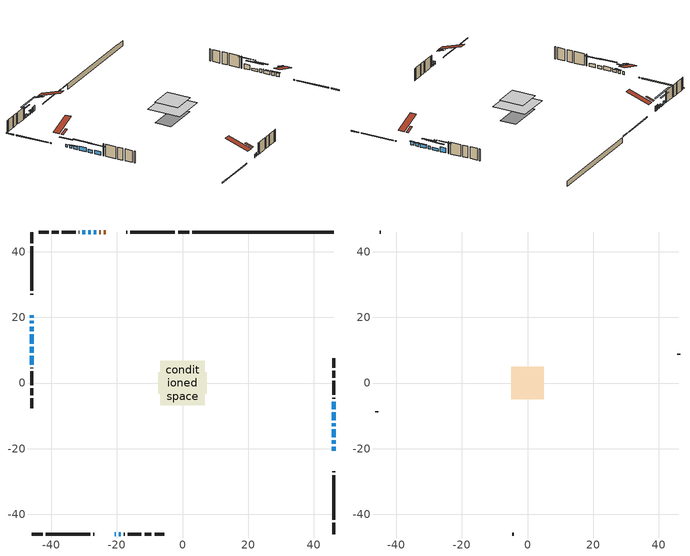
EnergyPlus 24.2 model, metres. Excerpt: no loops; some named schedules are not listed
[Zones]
conditioned space
 floor outside (Floor1 construction): -0.59,-0.59 -0.59,0.59 0.59,0.59 0.59,-0.59 z0.46
 floor adiabatic (AdiabaticFloorConstruction): -6.82,-6.82 -6.82,6.82 6.82,6.82 6.82,-6.82 z2.9
 floor foundation (Slab1 construction): -7.46,-3.31 -7.46,3.31 7.46,3.31 7.46,-3.31 z-1.75
 wall outside (RimJoist1 construction): 2.01,46.01 -1.37,46.01 / -46.01,-46.01 -42.64,-46.01 / -46.01,46.01 -46.01,42.64 / 46.01,-46.01 46.01,-42.64 z0.46:0.76
 wall outside (RimJoist2 construction): -2.29,46.01 -15.86,46.01 / -41.71,-46.01 -28.15,-46.01 / -46.01,41.71 -46.01,28.15 / 46.01,-41.71 46.01,-28.15 z0.46:0.76
 wall outside (RimJoist3 construction): -16.79,46.01 -17.19,46.01 / -27.22,-46.01 -26.82,-46.01 / -46.01,27.22 -46.01,26.82 / 46.01,-27.22 46.01,-26.82 z0.46:0.76
 wall outside (AdiabaticWallConstruction 1): -23.32,46.01 -23.94,46.01 / -24.87,46.01 -25.42,46.01 z0.46:2.49
 wall outside (AdiabaticWallConstruction): -20.69,-46.01 -20.32,-46.01 / -46.01,17.21 -46.01,15.78 / -46.01,11.06 -46.01,9.27 z0.46:1.68; 46.01,-20.69 46.01,-19.39 / 46.01,-13.16 46.01,-12.31 / -29.7,46.01 -30.54,46.01 z0.46:1.83; 46.01,-18.47 46.01,-17.45 / 46.01,-16.52 46.01,-14.08 z0.46:1.78; -26.34,46.01 -26.98,46.01 z0.46:1.63; -46.01,20.69 -46.01,19.88 / -46.01,18.95 -46.01,18.13 z0.46:1.6; -27.91,46.01 -28.77,46.01 z0.46:0.97; -19.39,-46.01 -18.78,-46.01 z0.46:1.43; 46.01,-11.39 46.01,-8.92 z0.46:1.45; 46.01,-8 46.01,-5.66 z0.46:2.44; -46.01,14.86 -46.01,11.98 z0.46:2.09; -46.01,8.35 -46.01,5.63 z0.46:1.88
 wall outside (Wall1 construction): -31.47,46.01 -31.65,46.01 / -17.85,-46.01 -17.67,-46.01 / -46.01,4.7 -46.01,4.51 / 46.01,-4.73 46.01,-4.54 z0.46:5.34
 wall outside (Wall2 construction): -32.58,46.01 -36.82,46.01 / -16.74,-46.01 -12.5,-46.01 / -46.01,3.58 -46.01,-0.66 / 46.01,-3.62 46.01,0.63 z0.46:5.34
 wall outside (Wall3 construction): -37.75,46.01 -39.86,46.01 / -11.57,-46.01 -9.46,-46.01 / -46.01,-1.59 -46.01,-3.7 / 46.01,1.56 46.01,3.66 z0.46:5.34
 wall outside (Wall4 construction): -40.79,46.01 -43.81,46.01 / -8.53,-46.01 -5.51,-46.01 / -46.01,-4.62 -46.01,-7.64 / 46.01,4.59 46.01,7.61 z0.46:5.34
 wall foundation (FoundationWall1 construction): 2.93,46.01,-1.75 2.93,46.01,0.46 41.71,46.01,0.46 41.71,46.01,0.36 46.01,46.01,0.36 46.01,46.01,-1.75
 window (WindowConstruction 14): -20.69,-46.01 -20.32,-46.01 z0.46:1.68
 window (WindowConstruction 7): 46.01,-20.69 46.01,-19.4 z0.46:1.83
 window (WindowConstruction 8): 46.01,-18.47 46.01,-17.45 z0.46:1.78
 window (WindowConstruction 9): 46.01,-16.52 46.01,-14.08 z0.46:1.78
 window (WindowConstruction 10): -26.35,46.01 -26.98,46.01 z0.46:1.63
 window (WindowConstruction 11): -46.01,20.69 -46.01,19.88 z0.46:1.6
 window (WindowConstruction 12): -46.01,18.95 -46.01,18.13 z0.46:1.6
 window (WindowConstruction 13): -46.01,17.2 -46.01,15.78 z0.46:1.68
 window (WindowConstruction 16): -27.91,46.01 -28.77,46.01 z0.46:0.97
 window (WindowConstruction 15): -19.39,-46.01 -18.78,-46.01 z0.46:1.43
 window (WindowConstruction): 46.01,-13.15 46.01,-12.32 z0.46:1.83
 window (WindowConstruction 1): 46.01,-11.39 46.01,-8.92 z0.46:1.45
 window (WindowConstruction 2): 46.01,-8 46.01,-5.66 z0.46:2.44
 window (WindowConstruction 3): -29.7,46.01 -30.54,46.01 z0.46:1.83
 window (WindowConstruction 4): -46.01,14.86 -46.01,11.98 z0.46:2.08
 window (WindowConstruction 5): -46.01,11.06 -46.01,9.28 z0.46:1.68
 window (WindowConstruction 6): -46.01,8.35 -46.01,5.63 z0.46:1.88
 door (Door): -23.32,46.01 -23.94,46.01 z0.46:2.49
 door (Door 1): -24.87,46.01 -25.42,46.01 z0.46:2.49
 ceiling adiabatic (AdiabaticFloorConstruction): 6.82,-6.82 6.82,6.82 -6.82,6.82 -6.82,-6.82 z2.9
 roof outside (Roof2 construction): -22.39,46.01,5.34 -22.39,42.91,6.37 -21.57,42.91,6.37 -21.57,46.01,5.34; -21.62,-46.01,5.34 -21.62,-42.91,6.37 -22.44,-42.91,6.37 -22.44,-46.01,5.34; -46.01,21.62,5.34 -42.91,21.62,6.37 -42.91,22.44,6.37 -46.01,22.44,5.34; 46.01,-21.62,5.34 42.91,-21.62,6.37 42.91,-22.44,6.37 46.01,-22.44,5.34
attic - vented
 floor to conditioned space (Floor2 construction Reversed): -4.91,-4.91 -4.91,4.91 4.91,4.91 4.91,-4.91 z5.34
 wall outside (Wall5 construction): -44.74,46.01 -45.09,46.01 / -4.58,-46.01 -4.24,-46.01 / -46.01,-8.57 -46.01,-8.92 / 46.01,8.54 46.01,8.89 z0.46:5.34
 roof outside (Roof1 construction): -20.64,46.01,5.34 -20.64,36.44,8.53 -18.12,36.44,8.53 -18.12,46.01,5.34; -23.37,-46.01,5.34 -23.37,-36.44,8.53 -25.89,-36.44,8.53 -25.89,-46.01,5.34; -46.01,23.37,5.34 -36.44,23.37,8.53 -36.44,25.89,8.53 -46.01,25.89,5.34; 46.01,-23.37,5.34 36.44,-23.37,8.53 36.44,-25.89,8.53 46.01,-25.89,5.34
shading: 46.01,-19.19 46.01,-20.89 46.43,-20.89 46.43,-19.19 z2.03; 46.01,-17.25 46.01,-18.67 46.43,-18.67 46.43,-17.25 z1.98; 46.01,-13.88 46.01,-16.72 46.43,-16.72 46.43,-13.88 z1.98; -27.18,46.01 -26.14,46.01 -26.14,46.43 -27.18,46.43 z1.83; -46.01,17.39 -46.01,23.18 -46.43,23.18 -46.43,17.39 z4.09; -46.01,17.93 -46.01,19.15 -46.43,19.15 -46.43,17.93 z1.8; -46.01,15.58 -46.01,17.41 -46.43,17.41 -46.43,15.58 z1.88; -33.75,46.01 -22.93,46.01 -22.93,46.43 -33.75,46.43 z5.95; -18.32,-46.01 -19.85,-46.01 -19.85,-46.93 -18.32,-46.93 z1.89; 46.01,-9.83 46.01,-15.64 46.43,-15.64 46.43,-9.83 z4.32; 46.01,-6.43 46.01,-13.88 46.43,-13.88 46.43,-6.43 z3.94; 46.01,-3.17 46.01,-10.49 46.43,-10.49 46.43,-3.17 z4.93; -33.03,46.01 -27.21,46.01 -27.21,46.43 -33.03,46.43 z4.32; -46.01,9.49 -46.01,17.35 -46.43,17.35 -46.43,9.49 z4.57; -46.01,3.14 -46.01,10.84 -46.43,10.84 -46.43,3.14 z4.37
[Building]
Building 1: Terrain=Suburbs
[Site:Location]
Ottawa Intl AP_ON: Latitude {deg}=45.32; Longitude {deg}=-75.67; Time Zone {hr}=-5; Elevation {m}=115; Keep Site Location Information=Yes
[Site:GroundTemperature:Shallow]
1.18808, -1.19398, -1.38475, -0.254337, 4.28362, 8.80044, 12.7163, 15.1969, 15.4076, 13.3901, 9.57408, 5.19582
[Site:WaterMainsTemperature]
Calculation Method=Schedule; Temperature Schedule=mains temperature schedule
[Material] Roughness=Rough; Thermal Absorptance=0.9
Name | Thickness {m} | Conductivity {W/m-K} | Density {kg/m3} | Specific Heat {J/kg-K} | Solar Absorptance | Visible Absorptance
asphalt or fiberglass shingles | 0.00635 | 0.162714 | 1121.4 | 1465.45 | 0.4 | 0.4
ceiling loosefill ins | 0.169333 | 0.0480833 | 16.02 | 1046.75 | 0.7 | 0.7
ceiling stud and cavity | 0.1397 | 0.141673 | 65.682 | 1177.47 | 0.7 | 0.7
concrete 4.0 in. | 0.1016 | 1.803125 | 2242.8 | 837.4 | 0.7 | 0.7
concrete 8.0 in. | 0.2032 | 1.803125 | 2242.8 | 837.4 | 0.7 | 0.7
door material | 0.04445 | 0.188738 | 512.64 | 1214.23 | 0.7 | 0.7
door material 1 | 0.04445 | 0.053851 | 512.64 | 1214.23 | 0.7 | 0.7
floor covering | 0.0127 | 0.0433444 | 54.468 | 1339.84 | 0.6 | 0.6
floor rigid ins; roof rigid ins | 0.051816 | 0.029427 | 32.04 | 1214.23 | 0.7 | 0.7
floor rigid ins 1; wall rigid ins | 0.512978 | 0.029427 | 32.04 | 1214.23 | 0.7 | 0.7
floor stud and cavity | 0.1397 | 0.232527 | 92.3553 | 1139.71 | 0.7 | 0.7
floor stud and cavity 1 | 0.1397 | 1.75129 | 37.0049 | 1207.88 | 0.7 | 0.7
furniture material conditioned space 1 | 0.1524 | 0.115458 | 640.8 | 1214.23 | 0.6 | 0.6
gypsum board | 0.0127 | 0.160291 | 801 | 837.4 | 0.6 | 0.6
osb sheathing 0.5 in. | 0.0127 | 0.115458 | 512.64 | 1214.23 | 0.7 | 0.7
osb sheathing 0.75 in. | 0.01905 | 0.115458 | 512.64 | 1214.23 | 0.7 | 0.7
osb sheathing 2.0 in. | 0.0508 | 0.115458 | 512.64 | 1214.23 | 0.7 | 0.7
rim joist stud and cavity | 0.0508 | 0.0317528 | 125.044 | 1163.47 | 0.6 | 0.6
rim joist stud and cavity 1 | 0.0508 | 0.0296634 | 125.044 | 1163.47 | 0.6 | 0.6
rim joist stud and cavity 2 | 0.0508 | 0.0327253 | 125.044 | 1163.47 | 0.6 | 0.6
roof stud and cavity | 0.2032 | 0.157482 | 78.34581 | 1123.46 | 0.7 | 0.7
wall stud and cavity | 0.1397 | 0.139191 | 139.0536 | 1170.24 | 0.7 | 0.7
wall stud and cavity 1 | 0.1397 | 0.0934493 | 139.0536 | 1170.24 | 0.7 | 0.7
wall stud and cavity 2 | 0.1397 | 0.104119 | 139.0536 | 1170.24 | 0.7 | 0.7
wall stud and cavity 3 | 0.1397 | 0.094676 | 139.0536 | 1170.24 | 0.7 | 0.7
wall stud and cavity 4 | 0.0889 | 6.1454 | 50.32683 | 1063.81 | 0.6 | 0.6
wall stud and cavity 5 | 0.0889 | 0.380278 | 52.3479 | 1209.89 | 0.7 | 0.7
wall stud and cavity 6 | 0.0889 | 0.391764 | 83.0341 | 1211.67 | 0.7 | 0.7
wood siding | 0.0254 | 0.102417 | 544.68 | 1172.36 | 0.4 | 0.4
wood siding 1 | 0.00254 | 0.102417 | 544.68 | 1172.36 | 0.4 | 0.4
wood siding 2; wood siding 3; wood siding 4 | 0.0254 | 0.102417 | 544.68 | 1172.36 | 0.7 | 0.7
[WindowMaterial:SimpleGlazingSystem]
Name | U-Factor {W/m2-K} | Solar Heat Gain Coefficient
WindowMaterial | 2.99117 | 0.54
WindowMaterial 1 | 2.90827 | 0.68
WindowMaterial 10 | 2.85206 | 0.63
WindowMaterial 11 | 3.00934 | 0.52
WindowMaterial 12 | 5.29587 | 0.67
WindowMaterial 13 | 2.97584 | 0.61
WindowMaterial 14 | 2.699889 | 0.41
WindowMaterial 2 | 2.95994 | 0.61
WindowMaterial 3 | 2.836161 | 0.7
WindowMaterial 4 | 2.84014 | 0.67
WindowMaterial 5 | 2.88613 | 0.7
WindowMaterial 6 | 2.85206 | 0.66
WindowMaterial 7 | 2.85149 | 0.65
WindowMaterial 8 | 2.89237 | 0.69
WindowMaterial 9 | 3.01842 | 0.5
[Construction]
AdiabaticFloorConstruction: floor stud and cavity 1, floor rigid ins 1, osb sheathing 0.75 in., floor covering
AdiabaticWallConstruction: wood siding 3, wall rigid ins, wall stud and cavity 5, gypsum board
AdiabaticWallConstruction 1: wood siding 4, wall rigid ins, wall stud and cavity 5, gypsum board
Door: door material
Door 1: door material 1
Floor1 construction: floor stud and cavity, floor rigid ins, osb sheathing 0.75 in., floor covering
Floor2 construction Reversed: gypsum board, ceiling stud and cavity, ceiling loosefill ins
FoundationWall1 construction: concrete 8.0 in.
furniture construction conditioned space 1: furniture material conditioned space 1
PartitionWallConstruction: gypsum board, wall stud and cavity 6, gypsum board
RimJoist1 construction: wood siding 2, osb sheathing 2.0 in., rim joist stud and cavity
RimJoist2 construction: wood siding 2, osb sheathing 2.0 in., rim joist stud and cavity 1
RimJoist3 construction: wood siding 2, osb sheathing 2.0 in., rim joist stud and cavity 2
Roof1 construction: asphalt or fiberglass shingles
Roof2 construction: asphalt or fiberglass shingles, roof rigid ins, osb sheathing 0.75 in., roof stud and cavity, gypsum board
Slab1 construction: concrete 4.0 in.
Wall1 construction: wood siding, osb sheathing 0.5 in., wall stud and cavity, gypsum board
Wall2 construction: wood siding, osb sheathing 0.5 in., wall stud and cavity 1, gypsum board
Wall3 construction: wood siding, osb sheathing 0.5 in., wall stud and cavity 2, gypsum board
Wall4 construction: wood siding, osb sheathing 0.5 in., wall stud and cavity 3, gypsum board
Wall5 construction: wood siding 1, wall stud and cavity 4
WindowConstruction; WindowConstruction 3: WindowMaterial
WindowConstruction 1: WindowMaterial 1
WindowConstruction 10: WindowMaterial 9
WindowConstruction 11; WindowConstruction 12: WindowMaterial 10
WindowConstruction 13: WindowMaterial 11
WindowConstruction 14: WindowMaterial 12
WindowConstruction 15: WindowMaterial 13
WindowConstruction 16: WindowMaterial 14
WindowConstruction 2: WindowMaterial 2
WindowConstruction 4: WindowMaterial 3
WindowConstruction 5: WindowMaterial 4
WindowConstruction 6: WindowMaterial 5
WindowConstruction 7: WindowMaterial 6
WindowConstruction 8: WindowMaterial 7
WindowConstruction 9: WindowMaterial 8
[Zone] Multiplier=1; Part of Total Floor Area=Yes
Name | Volume {m3}
attic - vented | 50.0241
conditioned space | 713.4
[Space]
Name | Zone | Volume {m3}
attic - vented 1 | attic - vented | 50.0241
conditioned space 1 | conditioned space | 713.4
[ZoneInfiltration:EffectiveLeakageArea]
infil attic - vented 1: Zone or Space=attic - vented 1; Schedule=Always On Discrete; Effective Air Leakage Area {cm2}=4066.53; Stack Coefficient=0.000560998; Wind Coefficient=1.6003e-05
[ZoneMixing]
whole house fan mix: Zone or Space=attic - vented; Schedule=Always On Continuous; Design Flow Rate Calculation Method=Flow/Zone; Design Flow Rate {m3/s}=0; Source Zone or Space=conditioned space
[SurfaceProperty:ExposedFoundationPerimeter]
Slab1: Exposed Perimeter Calculation Method=TotalExposedPerimeter; Total Exposed Perimeter {m}=43.08
[InternalMass] Zone or ZoneList=conditioned space; Space or SpaceList=conditioned space 1
Name | Construction | Surface Area {m2}
furniture mass conditioned space 1 | furniture construction conditioned space 1 | 114.476
partition wall mass | PartitionWallConstruction | 286.19
[Lights]
interior lighting: Zone or ZoneList or Space or SpaceList=conditioned space 1; Schedule=interior lighting schedule; Design Level Calculation Method=LightingLevel; Lighting Level {W}=343.2; Return Air Fraction=0; Fraction Radiant=0.6; Fraction Visible=0.2; Fraction Replaceable=1
[People]
occupants: Zone or ZoneList or Space or SpaceList=conditioned space 1; Number of People Schedule=occupants schedule; Number of People Calculation Method=People; Number of People=3; Fraction Radiant=0.314171; Sensible Heat Fraction=0.56303; Activity Level Schedule=occupants activity schedule; Carbon Dioxide Generation Rate {m3/s-W}=0; Enable ASHRAE 55 Comfort Warnings=No; Mean Radiant Temperature Calculation Type=EnclosureAveraged
[ElectricEquipment] Zone or ZoneList or Space or SpaceList=conditioned space 1; Design Level Calculation Method=EquipmentLevel
Name | Schedule | Design Level {W} | Fraction Latent | Fraction Radiant | Fraction Lost
clothes dryer | clothes dryer schedule | 140.772 | 0.015 | 0.081 | 0.85
clothes washer | clothes washer schedule | 32.1985 | 0.03 | 0.162 | 0.7
cooking range | cooking range schedule | 215.147 | 0.08 | 0.432 | 0.2
dishwasher | dishwasher schedule | 66.8632 | 0.3 | 0.18 | 0.4
fridge | fridge schedule | 72.9452 | 0 | 0.6 | 0
mech vent bath fan 0 | mech vent bath fan 0 schedule | 43 | 0 | 0 | 1
mech vent house fan | mech vent house fan schedule | 0 | 0 | 0 | 1
mech vent house fan cfis | mech vent house fan cfis schedule | 0 | 0 | 0 | 0
mech vent range fan 0 | mech vent range fan 0 schedule | 43 | 0 | 0 | 1
misc plug loads | misc plug loads schedule | 494.7 | 0.045 | 0.513 | 0.1
whole house fan | Always On Discrete | 0 | 0 | 0 | 1
[OtherEquipment] Zone or ZoneList or Space or SpaceList=conditioned space 1; Design Level Calculation Method=EquipmentLevel
Name | Fuel Type | Schedule | Design Level {W} | Fraction Latent | Fraction Radiant | Fraction Lost
clothes dryer 1 | Electricity | clothes dryer schedule | 0 | 0.015 | 0.081 | 0.85
cooking range 1 | Electricity | cooking range schedule | 0 | 0.08 | 0.432 | 0.2
general water use latent | None | general water use schedule | 62.594 | 1 | 0 | 0
general water use sensible | None | general water use schedule | -61.6891 | 0 | 0.6 | 0
mech vent house fan latent load | None | Always On Discrete | 0 | 1 | 0 | 0
mech vent house fan sensible load | None | Always On Discrete | 0 | 0 | 0 | 0
water heater energy adjustment1 | NaturalGas | Always On Discrete | 0.01 | 0 | 0 | 1
[ZoneInfiltration:DesignFlowRate] Zone or ZoneList or Space or SpaceList=conditioned space 1; Schedule=Always On Discrete; Design Flow Rate Calculation Method=Flow/Zone; Design Flow Rate {m3/s}=0
infil flow; natural vent flow; whole house fan flow
[Foundation:Kiva]
Foundation Kiva 1: Initial Indoor Air Temperature {C}=18; Wall Height Above Grade {m}=0.460004; Wall Depth Below Slab {m}=0.2032
[Foundation:Kiva:Settings]
Soil Conductivity {W/m-K}=0.849921; Soil Density {kg/m3}=1842.3; Soil Specific Heat {J/kg-K}=418.7; Ground Solar Absorptivity=0.9; Ground Thermal Absorptivity=0.9; Ground Surface Roughness {m}=0.03; Far-Field Width {m}=40; Deep-Ground Boundary Condition=ZeroFlux; Deep-Ground Depth {m}=40; Minimum Cell Dimension {m}=0.2; Maximum Cell Growth Coefficient=3; Simulation Timestep=Timestep
[Exterior:Lights]
exterior lighting: Schedule=exterior lighting schedule; Design Level {W}=75.6
[Schedule:Constant]
Name | Hourly Value
Always On Continuous; mech vent house fan schedule; mech vent house fan cfis schedule; Always On Discrete | 1
occupants activity schedule | 117.228
fridge schedule | 0
[Schedule:Week:Daily]
interior lighting schedule Week Rule - Jan1-Jan27: interior lighting schedule day, interior lighting schedule day, interior lighting schedule day, interior lighting schedule day, interior lighting schedule day, interior lighting schedule day, interior lighting schedule day, interior lighting schedule default day, interior lighting schedule default day, interior lighting schedule default day, interior lighting schedule default day, interior lighting schedule default day
interior lighting schedule Week Rule - Jan28-Feb3: interior lighting schedule day, interior lighting schedule day, interior lighting schedule day, interior lighting schedule day, interior lighting schedule day 1, interior lighting schedule day 1, interior lighting schedule day 1, interior lighting schedule default day, interior lighting schedule default day, interior lighting schedule default day, interior lighting schedule default day, interior lighting schedule default day
interior lighting schedule Week Rule - Feb4-Feb24: interior lighting schedule day 1, interior lighting schedule day 1, interior lighting schedule day 1, interior lighting schedule day 1, interior lighting schedule day 1, interior lighting schedule day 1, interior lighting schedule day 1, interior lighting schedule default day, interior lighting schedule default day, interior lighting schedule default day, interior lighting schedule default day, interior lighting schedule default day
interior lighting schedule Week Rule - Feb25-Mar3: interior lighting schedule day 1, interior lighting schedule day 1, interior lighting schedule day 1, interior lighting schedule day 1, interior lighting schedule day 2, interior lighting schedule day 2, interior lighting schedule day 2, interior lighting schedule default day, interior lighting schedule default day, interior lighting schedule default day, interior lighting schedule default day, interior lighting schedule default day
interior lighting schedule Week Rule - Mar4-Mar31: interior lighting schedule day 2, interior lighting schedule day 2, interior lighting schedule day 2, interior lighting schedule day 2, interior lighting schedule day 2, interior lighting schedule day 2, interior lighting schedule day 2, interior lighting schedule default day, interior lighting schedule default day, interior lighting schedule default day, interior lighting schedule default day, interior lighting schedule default day
interior lighting schedule Week Rule - Apr1-Apr28: interior lighting schedule day 3, interior lighting schedule day 3, interior lighting schedule day 3, interior lighting schedule day 3, interior lighting schedule day 3, interior lighting schedule day 3, interior lighting schedule day 3, interior lighting schedule default day, interior lighting schedule default day, interior lighting schedule default day, interior lighting schedule default day, interior lighting schedule default day
interior lighting schedule Week Rule - Apr29-May5: interior lighting schedule day 3, interior lighting schedule day 3, interior lighting schedule day 4, interior lighting schedule day 4, interior lighting schedule day 4, interior lighting schedule day 4, interior lighting schedule day 4, interior lighting schedule default day, interior lighting schedule default day, interior lighting schedule default day, interior lighting schedule default day, interior lighting schedule default day
interior lighting schedule Week Rule - May6-May26: interior lighting schedule day 4, interior lighting schedule day 4, interior lighting schedule day 4, interior lighting schedule day 4, interior lighting schedule day 4, interior lighting schedule day 4, interior lighting schedule day 4, interior lighting schedule default day, interior lighting schedule default day, interior lighting schedule default day, interior lighting schedule default day, interior lighting schedule default day
interior lighting schedule Week Rule - May27-Jun2: interior lighting schedule day 4, interior lighting schedule day 4, interior lighting schedule day 4, interior lighting schedule day 4, interior lighting schedule day 4, interior lighting schedule day 5, interior lighting schedule day 5, interior lighting schedule default day, interior lighting schedule default day, interior lighting schedule default day, interior lighting schedule default day, interior lighting schedule default day
interior lighting schedule Week Rule - Jun3-Jun30: interior lighting schedule day 5, interior lighting schedule day 5, interior lighting schedule day 5, interior lighting schedule day 5, interior lighting schedule day 5, interior lighting schedule day 5, interior lighting schedule day 5, interior lighting schedule default day, interior lighting schedule default day, interior lighting schedule default day, interior lighting schedule default day, interior lighting schedule default day
interior lighting schedule Week Rule - Jul1-Jul28: interior lighting schedule day 6, interior lighting schedule day 6, interior lighting schedule day 6, interior lighting schedule day 6, interior lighting schedule day 6, interior lighting schedule day 6, interior lighting schedule day 6, interior lighting schedule default day, interior lighting schedule default day, interior lighting schedule default day, interior lighting schedule default day, interior lighting schedule default day
interior lighting schedule Week Rule - Jul29-Aug4: interior lighting schedule day 6, interior lighting schedule day 6, interior lighting schedule day 6, interior lighting schedule day 7, interior lighting schedule day 7, interior lighting schedule day 7, interior lighting schedule day 7, interior lighting schedule default day, interior lighting schedule default day, interior lighting schedule default day, interior lighting schedule default day, interior lighting schedule default day
interior lighting schedule Week Rule - Aug5-Aug25: interior lighting schedule day 7, interior lighting schedule day 7, interior lighting schedule day 7, interior lighting schedule day 7, interior lighting schedule day 7, interior lighting schedule day 7, interior lighting schedule day 7, interior lighting schedule default day, interior lighting schedule default day, interior lighting schedule default day, interior lighting schedule default day, interior lighting schedule default day
interior lighting schedule Week Rule - Aug26-Sep1: interior lighting schedule day 7, interior lighting schedule day 7, interior lighting schedule day 7, interior lighting schedule day 7, interior lighting schedule day 7, interior lighting schedule day 7, interior lighting schedule day 8, interior lighting schedule default day, interior lighting schedule default day, interior lighting schedule default day, interior lighting schedule default day, interior lighting schedule default day
interior lighting schedule Week Rule - Sep2-Sep29: interior lighting schedule day 8, interior lighting schedule day 8, interior lighting schedule day 8, interior lighting schedule day 8, interior lighting schedule day 8, interior lighting schedule day 8, interior lighting schedule day 8, interior lighting schedule default day, interior lighting schedule default day, interior lighting schedule default day, interior lighting schedule default day, interior lighting schedule default day
interior lighting schedule Week Rule - Sep30-Oct6: interior lighting schedule day 8, interior lighting schedule day 9, interior lighting schedule day 9, interior lighting schedule day 9, interior lighting schedule day 9, interior lighting schedule day 9, interior lighting schedule day 9, interior lighting schedule default day, interior lighting schedule default day, interior lighting schedule default day, interior lighting schedule default day, interior lighting schedule default day
interior lighting schedule Week Rule - Oct7-Oct27: interior lighting schedule day 9, interior lighting schedule day 9, interior lighting schedule day 9, interior lighting schedule day 9, interior lighting schedule day 9, interior lighting schedule day 9, interior lighting schedule day 9, interior lighting schedule default day, interior lighting schedule default day, interior lighting schedule default day, interior lighting schedule default day, interior lighting schedule default day
interior lighting schedule Week Rule - Oct28-Nov3: interior lighting schedule day 9, interior lighting schedule day 9, interior lighting schedule day 9, interior lighting schedule day 9, interior lighting schedule day 10, interior lighting schedule day 10, interior lighting schedule day 10, interior lighting schedule default day, interior lighting schedule default day, interior lighting schedule default day, interior lighting schedule default day, interior lighting schedule default day
interior lighting schedule Week Rule - Nov4-Nov24: interior lighting schedule day 10, interior lighting schedule day 10, interior lighting schedule day 10, interior lighting schedule day 10, interior lighting schedule day 10, interior lighting schedule day 10, interior lighting schedule day 10, interior lighting schedule default day, interior lighting schedule default day, interior lighting schedule default day, interior lighting schedule default day, interior lighting schedule default day
interior lighting schedule Week Rule - Nov25-Dec1: interior lighting schedule day 10, interior lighting schedule day 10, interior lighting schedule day 10, interior lighting schedule day 10, interior lighting schedule day 10, interior lighting schedule day 10, interior lighting schedule day 11, interior lighting schedule default day, interior lighting schedule default day, interior lighting schedule default day, interior lighting schedule default day, interior lighting schedule default day
interior lighting schedule Week Rule - Dec2-Dec31: interior lighting schedule day 11, interior lighting schedule day 11, interior lighting schedule day 11, interior lighting schedule day 11, interior lighting schedule day 11, interior lighting schedule day 11, interior lighting schedule day 11, interior lighting schedule default day, interior lighting schedule default day, interior lighting schedule default day, interior lighting schedule default day, interior lighting schedule default day
occupants schedule Week Rule - Jan1-Dec31: occupants schedule day, occupants schedule day, occupants schedule day, occupants schedule day, occupants schedule day, occupants schedule day, occupants schedule day, occupants schedule default day, occupants schedule default day, occupants schedule default day, occupants schedule default day, occupants schedule default day
clothes dryer schedule Week Rule - Jan1-Dec31: clothes dryer schedule day, clothes dryer schedule day, clothes dryer schedule day, clothes dryer schedule day, clothes dryer schedule day, clothes dryer schedule day, clothes dryer schedule day, clothes dryer schedule default day, clothes dryer schedule default day, clothes dryer schedule default day, clothes dryer schedule default day, clothes dryer schedule default day
clothes washer schedule Week Rule - Jan1-Dec31: clothes washer schedule day, clothes washer schedule day, clothes washer schedule day, clothes washer schedule day, clothes washer schedule day, clothes washer schedule day, clothes washer schedule day, clothes washer schedule default day, clothes washer schedule default day, clothes washer schedule default day, clothes washer schedule default day, clothes washer schedule default day
cooking range schedule Week Rule - Jan1-Dec31: cooking range schedule day, cooking range schedule day, cooking range schedule day, cooking range schedule day, cooking range schedule day, cooking range schedule day, cooking range schedule day, cooking range schedule default day, cooking range schedule default day, cooking range schedule default day, cooking range schedule default day, cooking range schedule default day
dishwasher schedule Week Rule - Jan1-Dec31: dishwasher schedule day, dishwasher schedule day, dishwasher schedule day, dishwasher schedule day, dishwasher schedule day, dishwasher schedule day, dishwasher schedule day, dishwasher schedule default day, dishwasher schedule default day, dishwasher schedule default day, dishwasher schedule default day, dishwasher schedule default day
mech vent bath fan 0 schedule Week Rule - Jan1-Dec31: mech vent bath fan 0 schedule day, mech vent bath fan 0 schedule day, mech vent bath fan 0 schedule day, mech vent bath fan 0 schedule day, mech vent bath fan 0 schedule day, mech vent bath fan 0 schedule day, mech vent bath fan 0 schedule day, mech vent bath fan 0 schedule default day, mech vent bath fan 0 schedule default day, mech vent bath fan 0 schedule default day, mech vent bath fan 0 schedule default day, mech vent bath fan 0 schedule default day
mech vent range fan 0 schedule Week Rule - Jan1-Dec31: mech vent range fan 0 schedule day, mech vent range fan 0 schedule day, mech vent range fan 0 schedule day, mech vent range fan 0 schedule day, mech vent range fan 0 schedule day, mech vent range fan 0 schedule day, mech vent range fan 0 schedule day, mech vent range fan 0 schedule default day, mech vent range fan 0 schedule default day, mech vent range fan 0 schedule default day, mech vent range fan 0 schedule default day, mech vent range fan 0 schedule default day
misc plug loads schedule Week Rule - Jan1-Dec31: misc plug loads schedule day, misc plug loads schedule day, misc plug loads schedule day, misc plug loads schedule day, misc plug loads schedule day, misc plug loads schedule day, misc plug loads schedule day, misc plug loads schedule default day, misc plug loads schedule default day, misc plug loads schedule default day, misc plug loads schedule default day, misc plug loads schedule default day
general water use schedule Week Rule - Jan1-Dec31: general water use schedule day, general water use schedule day, general water use schedule day, general water use schedule day, general water use schedule day, general water use schedule day, general water use schedule day, general water use schedule default day, general water use schedule default day, general water use schedule default day, general water use schedule default day, general water use schedule default day
exterior lighting schedule Week Rule - Jan1-Jan27: exterior lighting schedule day, exterior lighting schedule day, exterior lighting schedule day, exterior lighting schedule day, exterior lighting schedule day, exterior lighting schedule day, exterior lighting schedule day, exterior lighting schedule default day, exterior lighting schedule default day, exterior lighting schedule default day, exterior lighting schedule default day, exterior lighting schedule default day
exterior lighting schedule Week Rule - Jan28-Feb3: exterior lighting schedule day, exterior lighting schedule day, exterior lighting schedule day, exterior lighting schedule day, exterior lighting schedule day 1, exterior lighting schedule day 1, exterior lighting schedule day 1, exterior lighting schedule default day, exterior lighting schedule default day, exterior lighting schedule default day, exterior lighting schedule default day, exterior lighting schedule default day
exterior lighting schedule Week Rule - Feb4-Feb24: exterior lighting schedule day 1, exterior lighting schedule day 1, exterior lighting schedule day 1, exterior lighting schedule day 1, exterior lighting schedule day 1, exterior lighting schedule day 1, exterior lighting schedule day 1, exterior lighting schedule default day, exterior lighting schedule default day, exterior lighting schedule default day, exterior lighting schedule default day, exterior lighting schedule default day
exterior lighting schedule Week Rule - Feb25-Mar3: exterior lighting schedule day 1, exterior lighting schedule day 1, exterior lighting schedule day 1, exterior lighting schedule day 1, exterior lighting schedule day 2, exterior lighting schedule day 2, exterior lighting schedule day 2, exterior lighting schedule default day, exterior lighting schedule default day, exterior lighting schedule default day, exterior lighting schedule default day, exterior lighting schedule default day
exterior lighting schedule Week Rule - Mar4-Mar31: exterior lighting schedule day 2, exterior lighting schedule day 2, exterior lighting schedule day 2, exterior lighting schedule day 2, exterior lighting schedule day 2, exterior lighting schedule day 2, exterior lighting schedule day 2, exterior lighting schedule default day, exterior lighting schedule default day, exterior lighting schedule default day, exterior lighting schedule default day, exterior lighting schedule default day
exterior lighting schedule Week Rule - Apr1-Apr28: exterior lighting schedule day 3, exterior lighting schedule day 3, exterior lighting schedule day 3, exterior lighting schedule day 3, exterior lighting schedule day 3, exterior lighting schedule day 3, exterior lighting schedule day 3, exterior lighting schedule default day, exterior lighting schedule default day, exterior lighting schedule default day, exterior lighting schedule default day, exterior lighting schedule default day
exterior lighting schedule Week Rule - Apr29-May5: exterior lighting schedule day 3, exterior lighting schedule day 3, exterior lighting schedule day 4, exterior lighting schedule day 4, exterior lighting schedule day 4, exterior lighting schedule day 4, exterior lighting schedule day 4, exterior lighting schedule default day, exterior lighting schedule default day, exterior lighting schedule default day, exterior lighting schedule default day, exterior lighting schedule default day
exterior lighting schedule Week Rule - May6-May26: exterior lighting schedule day 4, exterior lighting schedule day 4, exterior lighting schedule day 4, exterior lighting schedule day 4, exterior lighting schedule day 4, exterior lighting schedule day 4, exterior lighting schedule day 4, exterior lighting schedule default day, exterior lighting schedule default day, exterior lighting schedule default day, exterior lighting schedule default day, exterior lighting schedule default day
[Schedule:Year]
interior lighting schedule: interior lighting schedule Week Rule - Jan1-Jan27, 1, 1, 1, 27, interior lighting schedule Week Rule - Jan28-Feb3, 1, 28, 2, 3, interior lighting schedule Week Rule - Feb4-Feb24, 2, 4, 2, 24, interior lighting schedule Week Rule - Feb25-Mar3, 2, 25, 3, 3, interior lighting schedule Week Rule - Mar4-Mar31, 3, 4, 3, 31, interior lighting schedule Week Rule - Apr1-Apr28, 4, 1, 4, 28, interior lighting schedule Week Rule - Apr29-May5, 4, 29, 5, 5, interior lighting schedule Week Rule - May6-May26, 5, 6, 5, 26, interior lighting schedule Week Rule - May27-Jun2, 5, 27, 6, 2, interior lighting schedule Week Rule - Jun3-Jun30, 6, 3, 6, 30, interior lighting schedule Week Rule - Jul1-Jul28, 7, 1, 7, 28, interior lighting schedule Week Rule - Jul29-Aug4, 7, 29, 8, 4, interior lighting schedule Week Rule - Aug5-Aug25, 8, 5, 8, 25, interior lighting schedule Week Rule - Aug26-Sep1, 8, 26, 9, 1, interior lighting schedule Week Rule - Sep2-Sep29, 9, 2, 9, 29, interior lighting schedule Week Rule - Sep30-Oct6, 9, 30, 10, 6, interior lighting schedule Week Rule - Oct7-Oct27, 10, 7, 10, 27, interior lighting schedule Week Rule - Oct28-Nov3, 10, 28, 11, 3, interior lighting schedule Week Rule - Nov4-Nov24, 11, 4, 11, 24, interior lighting schedule Week Rule - Nov25-Dec1, 11, 25, 12, 1, interior lighting schedule Week Rule - Dec2-Dec31, 12, 2, 12, 31
occupants schedule: occupants schedule Week Rule - Jan1-Dec31, 1, 1, 12, 31
clothes dryer schedule: clothes dryer schedule Week Rule - Jan1-Dec31, 1, 1, 12, 31
clothes washer schedule: clothes washer schedule Week Rule - Jan1-Dec31, 1, 1, 12, 31
cooking range schedule: cooking range schedule Week Rule - Jan1-Dec31, 1, 1, 12, 31
dishwasher schedule: dishwasher schedule Week Rule - Jan1-Dec31, 1, 1, 12, 31
mech vent bath fan 0 schedule: mech vent bath fan 0 schedule Week Rule - Jan1-Dec31, 1, 1, 12, 31
mech vent range fan 0 schedule: mech vent range fan 0 schedule Week Rule - Jan1-Dec31, 1, 1, 12, 31
misc plug loads schedule: misc plug loads schedule Week Rule - Jan1-Dec31, 1, 1, 12, 31
general water use schedule: general water use schedule Week Rule - Jan1-Dec31, 1, 1, 12, 31
exterior lighting schedule: exterior lighting schedule Week Rule - Jan1-Jan27, 1, 1, 1, 27, exterior lighting schedule Week Rule - Jan28-Feb3, 1, 28, 2, 3, exterior lighting schedule Week Rule - Feb4-Feb24, 2, 4, 2, 24, exterior lighting schedule Week Rule - Feb25-Mar3, 2, 25, 3, 3, exterior lighting schedule Week Rule - Mar4-Mar31, 3, 4, 3, 31, exterior lighting schedule Week Rule - Apr1-Apr28, 4, 1, 4, 28, exterior lighting schedule Week Rule - Apr29-May5, 4, 29, 5, 5, exterior lighting schedule Week Rule - May6-May26, 5, 6, 5, 26, exterior lighting schedule Week Rule - May27-Jun2, 5, 27, 6, 2, exterior lighting schedule Week Rule - Jun3-Jun30, 6, 3, 6, 30, exterior lighting schedule Week Rule - Jul1-Jul28, 7, 1, 7, 28, exterior lighting schedule Week Rule - Jul29-Aug4, 7, 29, 8, 4, exterior lighting schedule Week Rule - Aug5-Aug25, 8, 5, 8, 25, exterior lighting schedule Week Rule - Aug26-Sep1, 8, 26, 9, 1, exterior lighting schedule Week Rule - Sep2-Sep29, 9, 2, 9, 29, exterior lighting schedule Week Rule - Sep30-Oct6, 9, 30, 10, 6, exterior lighting schedule Week Rule - Oct7-Oct27, 10, 7, 10, 27, exterior lighting schedule Week Rule - Oct28-Nov3, 10, 28, 11, 3, exterior lighting schedule Week Rule - Nov4-Nov24, 11, 4, 11, 24, exterior lighting schedule Week Rule - Nov25-Dec1, 11, 25, 12, 1, exterior lighting schedule Week Rule - Dec2-Dec31, 12, 2, 12, 31
[Schedule:Compact]
mains temperature schedule: Through: 01/01, For: AllDays, Until: 24:00, 5.98056, Through: 01/02, For: AllDays, Until: 24:00, 5.90111, Through: 01/03, For: AllDays, Until: 24:00, 5.82222, Through: 01/04, For: AllDays, Until: 24:00, 5.74556, Through: 01/05, For: AllDays, Until: 24:00, 5.66944, Through: 01/06, For: AllDays, Until: 24:00, 5.595, Through: 01/07, For: AllDays, Until: 24:00, 5.52222, Through: 01/08, For: AllDays, Until: 24:00, 5.45, Through: 01/09, For: AllDays, Until: 24:00, 5.38, Through: 01/10, For: AllDays, Until: 24:00, 5.31111, Through: 01/11, For: AllDays, Until: 24:00, 5.24333, Through: 01/12, For: AllDays, Until: 24:00, 5.17778, Through: 01/13, For: AllDays, Until: 24:00, 5.11333, Through: 01/14, For: AllDays, Until: 24:00, 5.05, Through: 01/15, For: AllDays, Until: 24:00, 4.98833, Through: 01/16, For: AllDays, Until: 24:00, 4.92889, Through: 01/17, For: AllDays, Until: 24:00, 4.87, Through: 01/18, For: AllDays, Until: 24:00, 4.81333, Through: 01/19, For: AllDays, Until: 24:00, 4.75833, Through: 01/20, For: AllDays, Until: 24:00, 4.70444, Through: 01/21, For: AllDays, Until: 24:00, 4.65278, Through: 01/22, For: AllDays, Until: 24:00, 4.60222, Through: 01/23, For: AllDays, Until: 24:00, 4.55333, Through: 01/24, For: AllDays, Until: 24:00, 4.50667, Through: 01/25, For: AllDays, Until: 24:00, 4.46111, Through: 01/26, For: AllDays, Until: 24:00, 4.41722, Through: 01/27, For: AllDays, Until: 24:00, 4.37556, Through: 01/28, For: AllDays, Until: 24:00, 4.335, Through: 01/29, For: AllDays, Until: 24:00, 4.29667, Through: 01/30, For: AllDays, Until: 24:00, 4.26, Through: 01/31, For: AllDays, Until: 24:00, 4.225, Through: 02/01, For: AllDays, Until: 24:00, 4.19167, Through: 02/02, For: AllDays, Until: 24:00, 4.16, Through: 02/03, For: AllDays, Until: 24:00, 4.13056, Through: 02/04, For: AllDays, Until: 24:00, 4.10278, Through: 02/05, For: AllDays, Until: 24:00, 4.07667, Through: 02/06, For: AllDays, Until: 24:00, 4.05222, Through: 02/07, For: AllDays, Until: 24:00, 4.03, Through: 02/08, For: AllDays, Until: 24:00, 4.00889, Through: 02/09, For: AllDays, Until: 24:00, 3.99056, Through: 02/10, For: AllDays, Until: 24:00, 3.97333, Through: 02/11, For: AllDays, Until: 24:00, 3.95833, Through: 02/12, For: AllDays, Until: 24:00, 3.945, Through: 02/13, For: AllDays, Until: 24:00, 3.93333, Through: 02/14, For: AllDays, Until: 24:00, 3.92389, Through: 02/15, For: AllDays, Until: 24:00, 3.91611, Through: 02/16, For: AllDays, Until: 24:00, 3.91, Through: 02/17, For: AllDays, Until: 24:00, 3.90611, Through: 02/18, For: AllDays, Until: 24:00, 3.90389, Through: 02/19, For: AllDays, Until: 24:00, 3.90389, Through: 02/20, For: AllDays, Until: 24:00, 3.905, Through: 02/21, For: AllDays, Until: 24:00, 3.90889, Through: 02/22, For: AllDays, Until: 24:00, 3.91389, Through: 02/23, For: AllDays, Until: 24:00, 3.92111, Through: 02/24, For: AllDays, Until: 24:00, 3.93, Through: 02/25, For: AllDays, Until: 24:00, 3.94056, Through: 02/26, For: AllDays, Until: 24:00, 3.95333, Through: 02/27, For: AllDays, Until: 24:00, 3.96778, Through: 02/28, For: AllDays, Until: 24:00, 3.98444, Through: 03/01, For: AllDays, Until: 24:00, 4.00278, Through: 03/02, For: AllDays, Until: 24:00, 4.02278, Through: 03/03, For: AllDays, Until: 24:00, 4.04444, Through: 03/04, For: AllDays, Until: 24:00, 4.06833, Through: 03/05, For: AllDays, Until: 24:00, 4.09389, Through: 03/06, For: AllDays, Until: 24:00, 4.12111, Through: 03/07, For: AllDays, Until: 24:00, 4.15, Through: 03/08, For: AllDays, Until: 24:00, 4.18111, Through: 03/09, For: AllDays, Until: 24:00, 4.21333, Through: 03/10, For: AllDays, Until: 24:00, 4.24778, Through: 03/11, For: AllDays, Until: 24:00, 4.28389, Through: 03/12, For: AllDays, Until: 24:00, 4.32222, Through: 03/13, For: AllDays, Until: 24:00, 4.36167, Through: 03/14, For: AllDays, Until: 24:00, 4.40333, Through: 03/15, For: AllDays, Until: 24:00, 4.44611, Through: 03/16, For: AllDays, Until: 24:00, 4.49111, Through: 03/17, For: AllDays, Until: 24:00, 4.53722, Through: 03/18, For: AllDays, Until: 24:00, 4.58556, Through: 03/19, For: AllDays, Until: 24:00, 4.63556, Through: 03/20, For: AllDays, Until: 24:00, 4.68667, Through: 03/21, For: AllDays, Until: 24:00, 4.74, Through: 03/22, For: AllDays, Until: 24:00, 4.79444, Through: 03/23, For: AllDays, Until: 24:00, 4.85111, Through: 03/24, For: AllDays, Until: 24:00, 4.90889, Through: 03/25, For: AllDays, Until: 24:00, 4.96833, Through: 03/26, For: AllDays, Until: 24:00, 5.02944, Through: 03/27, For: AllDays, Until: 24:00, 5.09167, Through: 03/28, For: AllDays, Until: 24:00, 5.15556, Through: 03/29, For: AllDays, Until: 24:00, 5.22111, Through: 03/30, For: AllDays, Until: 24:00, 5.28833, Through: 03/31, For: AllDays, Until: 24:00, 5.35667, Through: 04/01, For: AllDays, Until: 24:00, 5.42667, Through: 04/02, For: AllDays, Until: 24:00, 5.49778, Through: 04/03, For: AllDays, Until: 24:00, 5.57056, Through: 04/04, For: AllDays, Until: 24:00, 5.64444, Through: 04/05, For: AllDays, Until: 24:00, 5.71944, Through: 04/06, For: AllDays, Until: 24:00, 5.79611, Through: 04/07, For: AllDays, Until: 24:00, 5.87444, Through: 04/08, For: AllDays, Until: 24:00, 5.95389, Through: 04/09, For: AllDays, Until: 24:00, 6.03389, Through: 04/10, For: AllDays, Until: 24:00, 6.11611, Through: 04/11, For: AllDays, Until: 24:00, 6.19889, Through: 04/12, For: AllDays, Until: 24:00, 6.28278, Through: 04/13, For: AllDays, Until: 24:00, 6.36833, Through: 04/14, For: AllDays, Until: 24:00, 6.45444, Through: 04/15, For: AllDays, Until: 24:00, 6.54222, Through: 04/16, For: AllDays, Until: 24:00, 6.63056, Through: 04/17, For: AllDays, Until: 24:00, 6.72056, Through: 04/18, For: AllDays, Until: 24:00, 6.81111, Through: 04/19, For: AllDays, Until: 24:00, 6.90278, Through: 04/20, For: AllDays, Until: 24:00, 6.99556, Through: 04/21, For: AllDays, Until: 24:00, 7.08889, Through: 04/22, For: AllDays, Until: 24:00, 7.18333, Through: 04/23, For: AllDays, Until: 24:00, 7.27889, Through: 04/24, For: AllDays, Until: 24:00, 7.375, Through: 04/25, For: AllDays, Until: 24:00, 7.47222, Through: 04/26, For: AllDays, Until: 24:00, 7.57, Through: 04/27, For: AllDays, Until: 24:00, 7.66889, Through: 04/28, For: AllDays, Until: 24:00, 7.76833, Through: 04/29, For: AllDays, Until: 24:00, 7.86833, Through: 04/30, For: AllDays, Until: 24:00, 7.96889, Through: 05/01, For: AllDays, Until: 24:00, 8.07056, Through: 05/02, For: AllDays, Until: 24:00, 8.17278, Through: 05/03, For: AllDays, Until: 24:00, 8.275, Through: 05/04, For: AllDays, Until: 24:00, 8.37833, Through: 05/05, For: AllDays, Until: 24:00, 8.48222, Through: 05/06, For: AllDays, Until: 24:00, 8.58667, Through: 05/07, For: AllDays, Until: 24:00, 8.69111, Through: 05/08, For: AllDays, Until: 24:00, 8.79667, Through: 05/09, For: AllDays, Until: 24:00, 8.90222, Through: 05/10, For: AllDays, Until: 24:00, 9.00833, Through: 05/11, For: AllDays, Until: 24:00, 9.11444, Through: 05/12, For: AllDays, Until: 24:00, 9.22111, Through: 05/13, For: AllDays, Until: 24:00, 9.32778, Through: 05/14, For: AllDays, Until: 24:00, 9.435, Through: 05/15, For: AllDays, Until: 24:00, 9.54278, Through: 05/16, For: AllDays, Until: 24:00, 9.65, Through: 05/17, For: AllDays, Until: 24:00, 9.75778, Through: 05/18, For: AllDays, Until: 24:00, 9.86611, Through: 05/19, For: AllDays, Until: 24:00, 9.97389, Through: 05/20, For: AllDays, Until: 24:00, 10.0822, Through: 05/21, For: AllDays, Until: 24:00, 10.19, Through: 05/22, For: AllDays, Until: 24:00, 10.2983, Through: 05/23, For: AllDays, Until: 24:00, 10.4061, Through: 05/24, For: AllDays, Until: 24:00, 10.5139, Through: 05/25, For: AllDays, Until: 24:00, 10.6222, Through: 05/26, For: AllDays, Until: 24:00, 10.73, Through: 05/27, For: AllDays, Until: 24:00, 10.8372, Through: 05/28, For: AllDays, Until: 24:00, 10.945, Through: 05/29, For: AllDays, Until: 24:00, 11.0517, Through: 05/30, For: AllDays, Until: 24:00, 11.1589, Through: 05/31, For: AllDays, Until: 24:00, 11.2656, Through: 06/01, For: AllDays, Until: 24:00, 11.3717, Through: 06/02, For: AllDays, Until: 24:00, 11.4778, Through: 06/03, For: AllDays, Until: 24:00, 11.5833, Through: 06/04, For: AllDays, Until: 24:00, 11.6883, Through: 06/05, For: AllDays, Until: 24:00, 11.7933, Through: 06/06, For: AllDays, Until: 24:00, 11.8972, Through: 06/07, For: AllDays, Until: 24:00, 12.0011, Through: 06/08, For: AllDays, Until: 24:00, 12.1044, Through: 06/09, For: AllDays, Until: 24:00, 12.2067, Through: 06/10, For: AllDays, Until: 24:00, 12.3089, Through: 06/11, For: AllDays, Until: 24:00, 12.4106, Through: 06/12, For: AllDays, Until: 24:00, 12.5111, Through: 06/13, For: AllDays, Until: 24:00, 12.6111, Through: 06/14, For: AllDays, Until: 24:00, 12.7106, Through: 06/15, For: AllDays, Until: 24:00, 12.8089, Through: 06/16, For: AllDays, Until: 24:00, 12.9067, Through: 06/17, For: AllDays, Until: 24:00, 13.0039, Through: 06/18, For: AllDays, Until: 24:00, 13.1, Through: 06/19, For: AllDays, Until: 24:00, 13.195, Through: 06/20, For: AllDays, Until: 24:00, 13.2894, Through: 06/21, For: AllDays, Until: 24:00, 13.3833, Through: 06/22, For: AllDays, Until: 24:00, 13.4756, Through: 06/23, For: AllDays, Until: 24:00, 13.5672, Through: 06/24, For: AllDays, Until: 24:00, 13.6578, Through: 06/25, For: AllDays, Until: 24:00, 13.7472, Through: 06/26, For: AllDays, Until: 24:00, 13.8356, Through: 06/27, For: AllDays, Until: 24:00, 13.9233, Through: 06/28, For: AllDays, Until: 24:00, 14.0094, Through: 06/29, For: AllDays, Until: 24:00, 14.0944, Through: 06/30, For: AllDays, Until: 24:00, 14.1789, Through: 07/01, For: AllDays, Until: 24:00, 14.2617, Through: 07/02, For: AllDays, Until: 24:00, 14.3433, Through: 07/03, For: AllDays, Until: 24:00, 14.4233, Through: 07/04, For: AllDays, Until: 24:00, 14.5028, Through: 07/05, For: AllDays, Until: 24:00, 14.5806, Through: 07/06, For: AllDays, Until: 24:00, 14.6567, Through: 07/07, For: AllDays, Until: 24:00, 14.7322, Through: 07/08, For: AllDays, Until: 24:00, 14.8061, Through: 07/09, For: AllDays, Until: 24:00, 14.8783, Through: 07/10, For: AllDays, Until: 24:00, 14.9494, Through: 07/11, For: AllDays, Until: 24:00, 15.0194, Through: 07/12, For: AllDays, Until: 24:00, 15.0878, Through: 07/13, For: AllDays, Until: 24:00, 15.1544, Through: 07/14, For: AllDays, Until: 24:00, 15.22, Through: 07/15, For: AllDays, Until: 24:00, 15.2833, Through: 07/16, For: AllDays, Until: 24:00, 15.3461, Through: 07/17, For: AllDays, Until: 24:00, 15.4067, Through: 07/18, For: AllDays, Until: 24:00, 15.4661, Through: 07/19, For: AllDays, Until: 24:00, 15.5239, Through: 07/20, For: AllDays, Until: 24:00, 15.58, Through: 07/21, For: AllDays, Until: 24:00, 15.6344, Through: 07/22, For: AllDays, Until: 24:00, 15.6872, Through: 07/23, For: AllDays, Until: 24:00, 15.7383, Through: 07/24, For: AllDays, Until: 24:00, 15.7883, Through: 07/25, For: AllDays, Until: 24:00, 15.8361, Through: 07/26, For: AllDays, Until: 24:00, 15.8822, Through: 07/27, For: AllDays, Until: 24:00, 15.9272, Through: 07/28, For: AllDays, Until: 24:00, 15.97, Through: 07/29, For: AllDays, Until: 24:00, 16.0111, Through: 07/30, For: AllDays, Until: 24:00, 16.0506, Through: 07/31, For: AllDays, Until: 24:00, 16.0883, Through: 08/01, For: AllDays, Until: 24:00, 16.1244, Through: 08/02, For: AllDays, Until: 24:00, 16.1583, Through: 08/03, For: AllDays, Until: 24:00, 16.1911, Through: 08/04, For: AllDays, Until: 24:00, 16.2217, Through: 08/05, For: AllDays, Until: 24:00, 16.2506, Through: 08/06, For: AllDays, Until: 24:00, 16.2778, Through: 08/07, For: AllDays, Until: 24:00, 16.3028, Through: 08/08, For: AllDays, Until: 24:00, 16.3267, Through: 08/09, For: AllDays, Until: 24:00, 16.3483, Through: 08/10, For: AllDays, Until: 24:00, 16.3678, Through: 08/11, For: AllDays, Until: 24:00, 16.3861, Through: 08/12, For: AllDays, Until: 24:00, 16.4022, Through: 08/13, For: AllDays, Until: 24:00, 16.4167, Through: 08/14, For: AllDays, Until: 24:00, 16.4289, Through: 08/15, For: AllDays, Until: 24:00, 16.4394, Through: 08/16, For: AllDays, Until: 24:00, 16.4483, Through: 08/17, For: AllDays, Until: 24:00, 16.455, Through: 08/18, For: AllDays, Until: 24:00, 16.4606, Through: 08/19, For: AllDays, Until: 24:00, 16.4633, Through: 08/20, For: AllDays, Until: 24:00, 16.465, Through: 08/21, For: AllDays, Until: 24:00, 16.4644, Through: 08/22, For: AllDays, Until: 24:00, 16.4622, Through: 08/23, For: AllDays, Until: 24:00, 16.4578, Through: 08/24, For: AllDays, Until: 24:00, 16.4517, Through: 08/25, For: AllDays, Until: 24:00, 16.4439, Through: 08/26, For: AllDays, Until: 24:00, 16.4339, Through: 08/27, For: AllDays, Until: 24:00, 16.4222, Through: 08/28, For: AllDays, Until: 24:00, 16.4089, Through: 08/29, For: AllDays, Until: 24:00, 16.3933, Through: 08/30, For: AllDays, Until: 24:00, 16.3761, Through: 08/31, For: AllDays, Until: 24:00, 16.3572, Through: 09/01, For: AllDays, Until: 24:00, 16.3361, Through: 09/02, For: AllDays, Until: 24:00, 16.3139, Through: 09/03, For: AllDays, Until: 24:00, 16.2894, Through: 09/04, For: AllDays, Until: 24:00, 16.2628, Through: 09/05, For: AllDays, Until: 24:00, 16.235, Through: 09/06, For: AllDays, Until: 24:00, 16.205, Through: 09/07, For: AllDays, Until: 24:00, 16.1733, Through: 09/08, For: AllDays, Until: 24:00, 16.14, Through: 09/09, For: AllDays, Until: 24:00, 16.1044, Through: 09/10, For: AllDays, Until: 24:00, 16.0678, Through: 09/11, For: AllDays, Until: 24:00, 16.0289, Through: 09/12, For: AllDays, Until: 24:00, 15.9889, Through: 09/13, For: AllDays, Until: 24:00, 15.9467, Through: 09/14, For: AllDays, Until: 24:00, 15.9028, Through: 09/15, For: AllDays, Until: 24:00, 15.8572, Through: 09/16, For: AllDays, Until: 24:00, 15.81, Through: 09/17, For: AllDays, Until: 24:00, 15.7611, Through: 09/18, For: AllDays, Until: 24:00, 15.7106, Through: 09/19, For: AllDays, Until: 24:00, 15.6583, Through: 09/20, For: AllDays, Until: 24:00, 15.6044, Through: 09/21, For: AllDays, Until: 24:00, 15.5489, Through: 09/22, For: AllDays, Until: 24:00, 15.4922, Through: 09/23, For: AllDays, Until: 24:00, 15.4333, Through: 09/24, For: AllDays, Until: 24:00, 15.3733, Through: 09/25, For: AllDays, Until: 24:00, 15.3117, Through: 09/26, For: AllDays, Until: 24:00, 15.2483, Through: 09/27, For: AllDays, Until: 24:00, 15.1839, Through: 09/28, For: AllDays, Until: 24:00, 15.1178, Through: 09/29, For: AllDays, Until: 24:00, 15.05, Through: 09/30, For: AllDays, Until: 24:00, 14.9811, Through: 10/01, For: AllDays, Until: 24:00, 14.9106, Through: 10/02, For: AllDays, Until: 24:00, 14.8389, Through: 10/03, For: AllDays, Until: 24:00, 14.7656, Through: 10/04, For: AllDays, Until: 24:00, 14.6906, Through: 10/05, For: AllDays, Until: 24:00, 14.615, Through: 10/06, For: AllDays, Until: 24:00, 14.5378, Through: 10/07, For: AllDays, Until: 24:00, 14.4589, Through: 10/08, For: AllDays, Until: 24:00, 14.3794, Through: 10/09, For: AllDays, Until: 24:00, 14.2983, Through: 10/10, For: AllDays, Until: 24:00, 14.2161, Through: 10/11, For: AllDays, Until: 24:00, 14.1322, Through: 10/12, For: AllDays, Until: 24:00, 14.0478, Through: 10/13, For: AllDays, Until: 24:00, 13.9622, Through: 10/14, For: AllDays, Until: 24:00, 13.875, Through: 10/15, For: AllDays, Until: 24:00, 13.7872, Through: 10/16, For: AllDays, Until: 24:00, 13.6983, Through: 10/17, For: AllDays, Until: 24:00, 13.6078, Through: 10/18, For: AllDays, Until: 24:00, 13.5167, Through: 10/19, For: AllDays, Until: 24:00, 13.425, Through: 10/20, For: AllDays, Until: 24:00, 13.3317, Through: 10/21, For: AllDays, Until: 24:00, 13.2378, Through: 10/22, For: AllDays, Until: 24:00, 13.1428, Through: 10/23, For: AllDays, Until: 24:00, 13.0472, Through: 10/24, For: AllDays, Until: 24:00, 12.9506, Through: 10/25, For: AllDays, Until: 24:00, 12.8528, Through: 10/26, For: AllDays, Until: 24:00, 12.755, Through: 10/27, For: AllDays, Until: 24:00, 12.6556, Through: 10/28, For: AllDays, Until: 24:00, 12.5561, Through: 10/29, For: AllDays, Until: 24:00, 12.4556, Through: 10/30, For: AllDays, Until: 24:00, 12.3544, Through: 10/31, For: AllDays, Until: 24:00, 12.2528, Through: 11/01, For: AllDays, Until: 24:00, 12.1506, Through: 11/02, For: AllDays, Until: 24:00, 12.0472, Through: 11/03, For: AllDays, Until: 24:00, 11.9439, Through: 11/04, For: AllDays, Until: 24:00, 11.84, Through: 11/05, For: AllDays, Until: 24:00, 11.7356, Through: 11/06, For: AllDays, Until: 24:00, 11.6306, Through: 11/07, For: AllDays, Until: 24:00, 11.525, Through: 11/08, For: AllDays, Until: 24:00, 11.4194, Through: 11/09, For: AllDays, Until: 24:00, 11.3133, Through: 11/10, For: AllDays, Until: 24:00, 11.2067, Through: 11/11, For: AllDays, Until: 24:00, 11.1, Through: 11/12, For: AllDays, Until: 24:00, 10.9928, Through: 11/13, For: AllDays, Until: 24:00, 10.8856, Through: 11/14, For: AllDays, Until: 24:00, 10.7778, Through: 11/15, For: AllDays, Until: 24:00, 10.6706, Through: 11/16, For: AllDays, Until: 24:00, 10.5628, Through: 11/17, For: AllDays, Until: 24:00, 10.4544, Through: 11/18, For: AllDays, Until: 24:00, 10.3467, Through: 11/19, For: AllDays, Until: 24:00, 10.2383, Through: 11/20, For: AllDays, Until: 24:00, 10.1306, Through: 11/21, For: AllDays, Until: 24:00, 10.0222, Through: 11/22, For: AllDays, Until: 24:00, 9.91444, Through: 11/23, For: AllDays, Until: 24:00, 9.80667, Through: 11/24, For: AllDays, Until: 24:00, 9.69833, Through: 11/25, For: AllDays, Until: 24:00, 9.59111, Through: 11/26, For: AllDays, Until: 24:00, 9.48333, Through: 11/27, For: AllDays, Until: 24:00, 9.37611, Through: 11/28, For: AllDays, Until: 24:00, 9.26889, Through: 11/29, For: AllDays, Until: 24:00, 9.16222, Through: 11/30, For: AllDays, Until: 24:00, 9.05556, Through: 12/01, For: AllDays, Until: 24:00, 8.94944, Through: 12/02, For: AllDays, Until: 24:00, 8.84389, Through: 12/03, For: AllDays, Until: 24:00, 8.73833, Through: 12/04, For: AllDays, Until: 24:00, 8.63333, Through: 12/05, For: AllDays, Until: 24:00, 8.52889, Through: 12/06, For: AllDays, Until: 24:00, 8.425, Through: 12/07, For: AllDays, Until: 24:00, 8.32167, Through: 12/08, For: AllDays, Until: 24:00, 8.21833, Through: 12/09, For: AllDays, Until: 24:00, 8.11611, Through: 12/10, For: AllDays, Until: 24:00, 8.01444, Through: 12/11, For: AllDays, Until: 24:00, 7.91333, Through: 12/12, For: AllDays, Until: 24:00, 7.81278, Through: 12/13, For: AllDays, Until: 24:00, 7.71333, Through: 12/14, For: AllDays, Until: 24:00, 7.61389, Through: 12/15, For: AllDays, Until: 24:00, 7.51611, Through: 12/16, For: AllDays, Until: 24:00, 7.41833, Through: 12/17, For: AllDays, Until: 24:00, 7.32167, Through: 12/18, For: AllDays, Until: 24:00, 7.22611, Through: 12/19, For: AllDays, Until: 24:00, 7.13111, Through: 12/20, For: AllDays, Until: 24:00, 7.03722, Through: 12/21, For: AllDays, Until: 24:00, 6.94389, Through: 12/22, For: AllDays, Until: 24:00, 6.85222, Through: 12/23, For: AllDays, Until: 24:00, 6.76111, Through: 12/24, For: AllDays, Until: 24:00, 6.67056, Through: 12/25, For: AllDays, Until: 24:00, 6.58167, Through: 12/26, For: AllDays, Until: 24:00, 6.49389, Through: 12/27, For: AllDays, Until: 24:00, 6.40667, Through: 12/28, For: AllDays, Until: 24:00, 6.32111, Through: 12/29, For: AllDays, Until: 24:00, 6.23611, Through: 12/30, For: AllDays, Until: 24:00, 6.15278, Through: 12/31, For: AllDays, Until: 24:00, 6.07056
